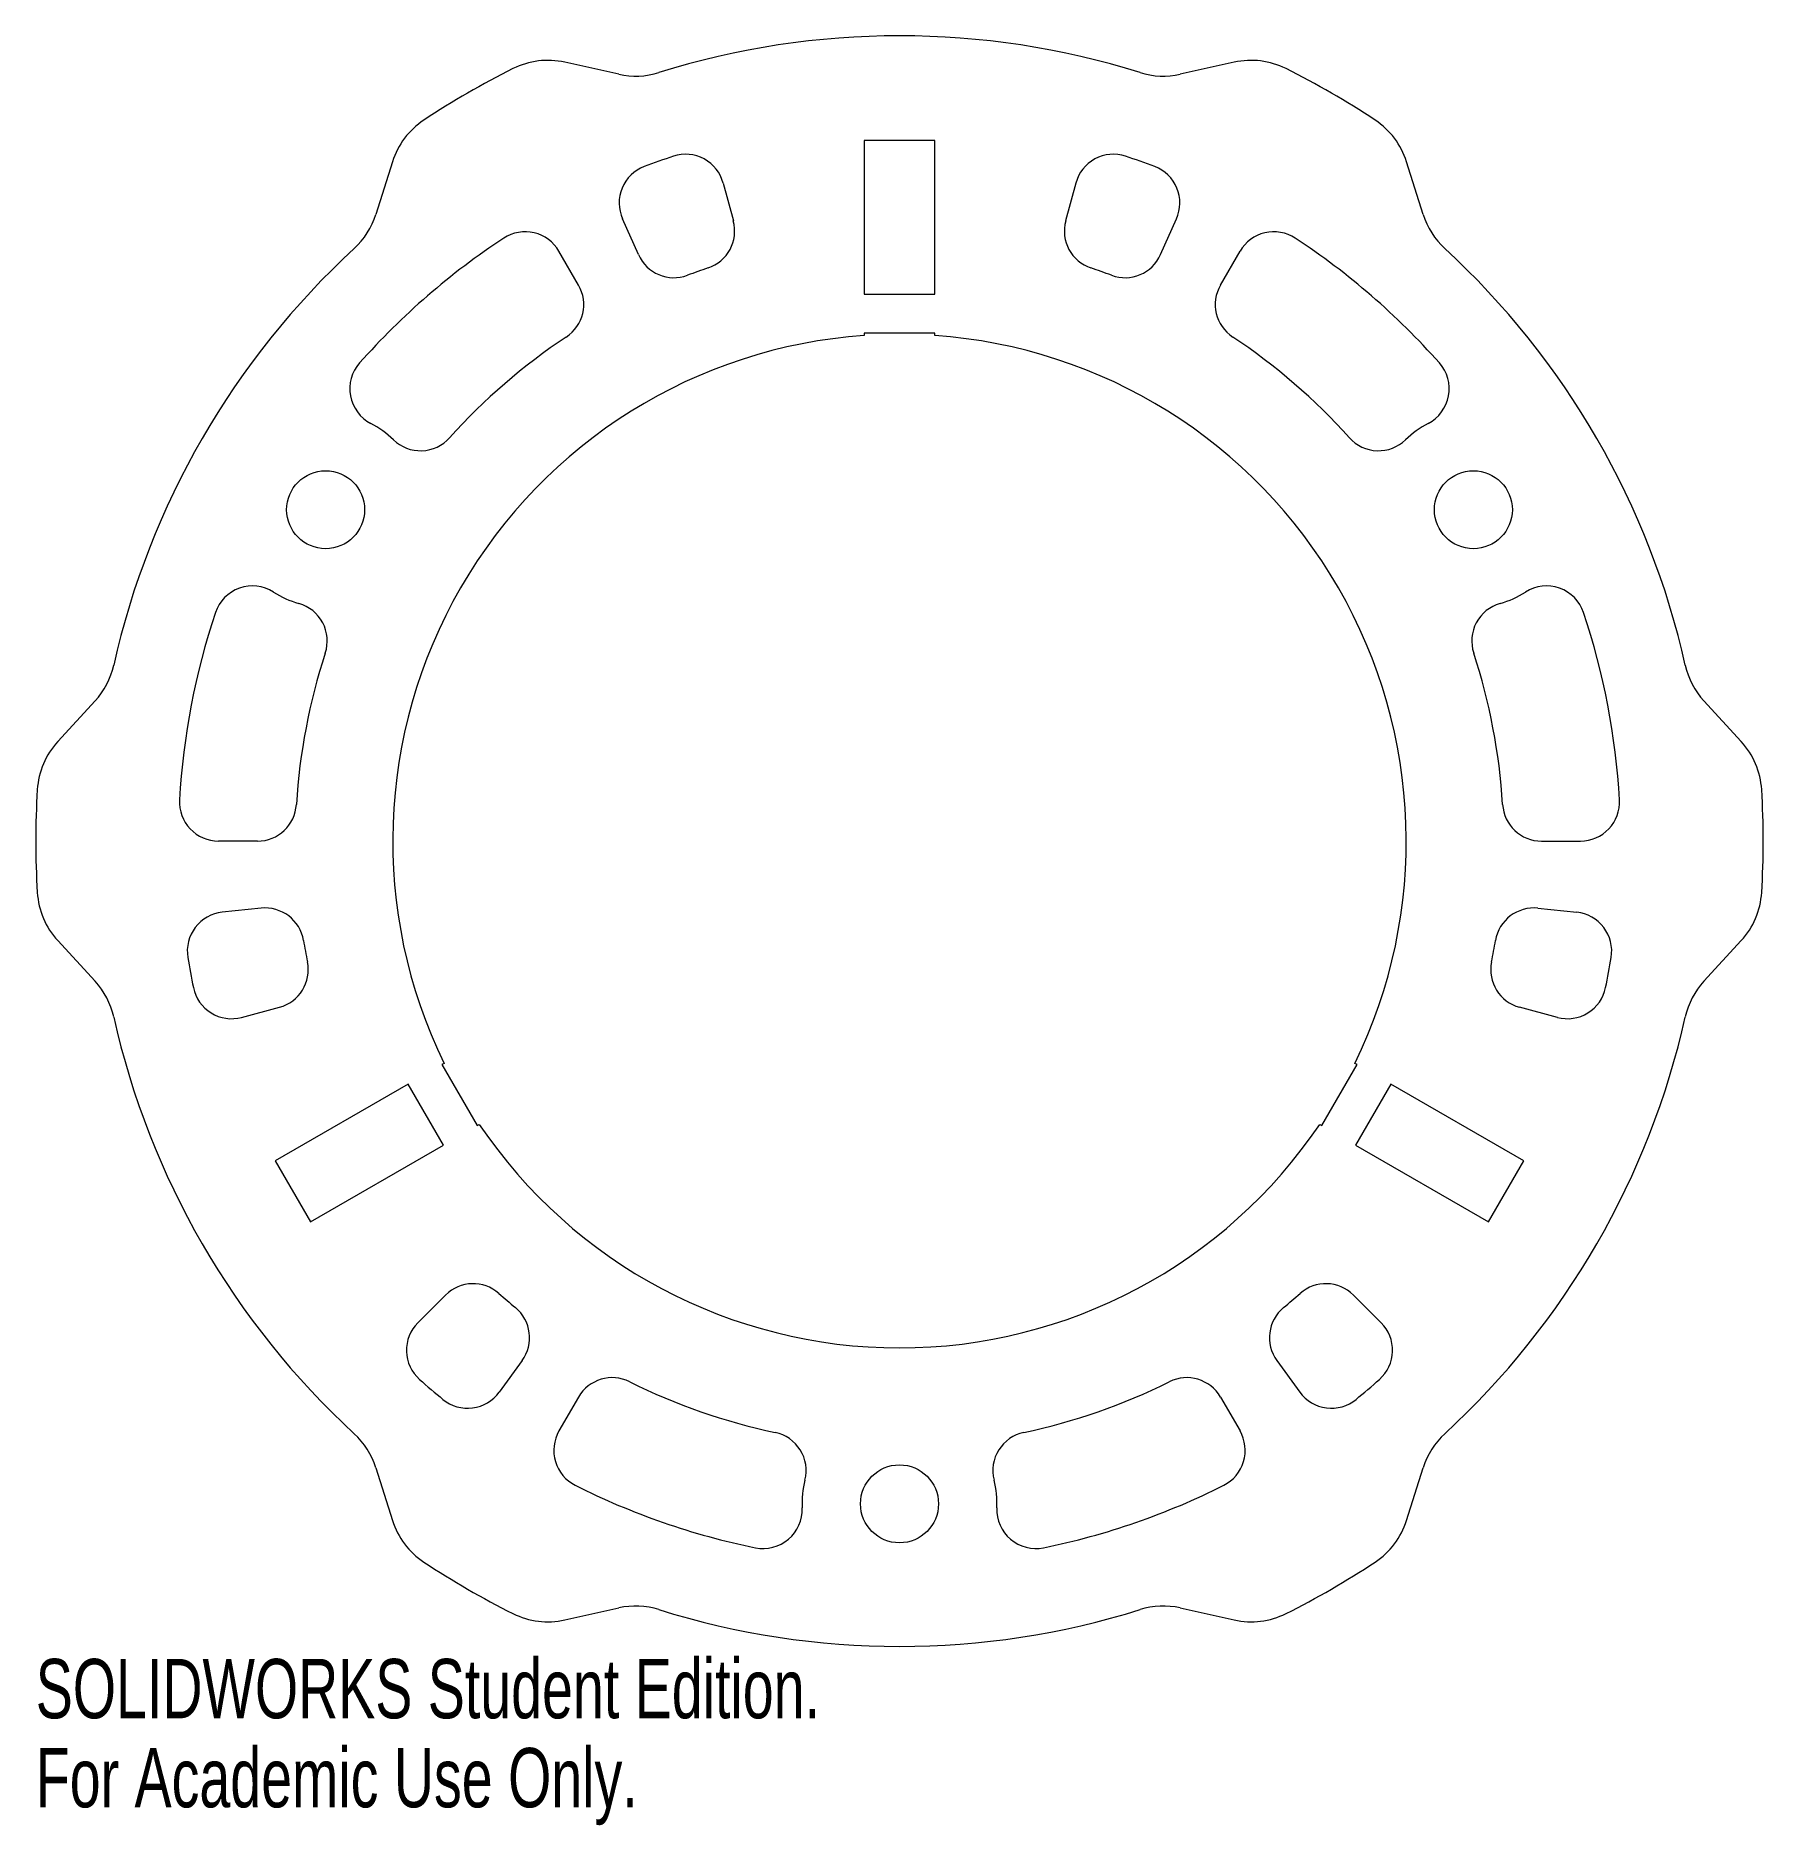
# Model space of a CAD drawing. Header units: inches. Extents: x -2.77 to 2.77, y -3.16 to 2.58.
import ezdxf

# ---------------------------------------------------------------- set-up
doc = ezdxf.new("R2010")
doc.units = ezdxf.units.IN
doc.header["$MEASUREMENT"] = 0
doc.styles.add('SLDTEXTSTYLE0', font='TXT', dxfattribs={"width": 0.7})

msp = doc.modelspace()

# ---------------------------------------------------------------- linework, layer by layer
at = {"color": 7, "linetype": 'Continuous', "lineweight": 15}
for p, q in [((-0.9005, 2.4588), (-1.0732, 2.4973)), ((1.0732, 2.4973), (0.9005, 2.4588)), ((-0.113, 2.2461), (-0.113, 1.7539)), ((0.113, 2.2461), (-0.113, 2.2461)), ((0.113, 1.7539), (0.113, 2.2461)), ((-1.6261, 2.1781), (-1.6791, 2.0093)), ((1.6791, 2.0093), (1.6261, 2.1781)), ((-0.5652, 2.1095), (-0.5328, 1.9886)), ((0.5652, 2.1095), (0.5328, 1.9886)), ((-0.8374, 1.8807), (-0.8883, 1.9951)), ((0.8374, 1.8807), (0.8883, 1.9951)), ((-1.0294, 1.7829), (-1.092, 1.8913)), ((1.0294, 1.7829), (1.092, 1.8913)), ((-0.113, 1.7539), (0.113, 1.7539)), ((-0.113, 1.6289), (-0.113, 1.6211)), ((0.113, 1.6289), (-0.113, 1.6289)), ((0.113, 1.6211), (0.113, 1.6289)), ((-2.5797, 0.4495), (-2.6993, 0.3192)), ((2.6993, 0.3192), (2.5797, 0.4495)), ((-2.0587, 0), (-2.1839, 0)), ((2.0587, 0), (2.1839, 0)), ((-2.0474, -0.2152), (-2.172, -0.2283)), ((2.0474, -0.2152), (2.172, -0.2283)), ((-2.6993, -0.3192), (-2.5797, -0.4495)), ((2.5797, -0.4495), (2.6993, -0.3192)), ((-2.1095, -0.5652), (-1.9886, -0.5328)), ((2.1095, -0.5652), (1.9886, -0.5328)), ((-1.4604, -0.7126), (-1.4672, -0.7166)), ((-1.4672, -0.7166), (-1.3542, -0.9124)), ((1.3542, -0.9124), (1.4672, -0.7166)), ((1.4672, -0.7166), (1.4604, -0.7126)), ((-1.5755, -0.7791), (-2.0017, -1.0251)), ((-1.4624, -0.9749), (-1.5755, -0.7791)), ((1.5755, -0.7791), (1.4624, -0.9749)), ((2.0017, -1.0251), (1.5755, -0.7791)), ((-1.3542, -0.9124), (-1.3474, -0.9084)), ((1.3474, -0.9084), (1.3542, -0.9124)), ((-1.8886, -1.2209), (-1.4624, -0.9749)), ((1.4624, -0.9749), (1.8886, -1.2209)), ((-2.0017, -1.0251), (-1.8886, -1.2209)), ((1.8886, -1.2209), (2.0017, -1.0251)), ((-1.5443, -1.5443), (-1.4557, -1.4557)), ((1.5443, -1.5443), (1.4557, -1.4557)), ((-1.2101, -1.6655), (-1.2837, -1.7668)), ((1.2101, -1.6655), (1.2837, -1.7668)), ((-1.0294, -1.7829), (-1.092, -1.8913)), ((1.0294, -1.7829), (1.092, -1.8913)), ((-1.6791, -2.0093), (-1.6261, -2.1781)), ((1.6261, -2.1781), (1.6791, -2.0093)), ((-1.0732, -2.4973), (-0.9005, -2.4588)), ((0.9005, -2.4588), (1.0732, -2.4973))]:
    msp.add_line(p, q, dxfattribs=at)
for centre in [(-1.8403, 1.0625), (1.8403, 1.0625), (0, -2.125)]:
    msp.add_circle(centre, 0.125, dxfattribs=at)
for centre, radius, start, end in [((0, 0), 2.5822, 72.61691, 107.38309), ((0, 0), 2.7697, 116.58415, 123.41585), ((-1.1276, 2.2533), 0.25, 77.43418, 116.58415), ((1.1276, 2.2533), 0.25, 63.41585, 102.56582), ((0, 0), 2.7697, 56.58415, 63.41585), ((-0.8461, 2.7028), 0.25, 257.43418, 287.38309), ((0.8461, 2.7028), 0.25, 252.61691, 282.56582), ((-1.3876, 2.1032), 0.25, 123.41585, 162.56582), ((1.3876, 2.1032), 0.25, 17.43418, 56.58415), ((0, 0), 2.3125, 108.27583, 110.72417), ((-0.686, 2.0772), 0.125, 15, 108.27583), ((0.686, 2.0772), 0.125, 71.72417, 165), ((0, 0), 2.3125, 69.27583, 71.72417), ((-0.7741, 2.046), 0.125, 110.72417, 204), ((0.7741, 2.046), 0.125, 336, 69.27583), ((-1.9177, 2.0842), 0.25, 312.61691, 342.56582), ((1.9177, 2.0842), 0.25, 197.43418, 227.38309), ((-1.2002, 1.8288), 0.125, 30, 123.27583), ((-0.6536, 1.9562), 0.125, 288.4746, 15), ((0.6536, 1.9562), 0.125, 165, 251.5254), ((1.2002, 1.8288), 0.125, 56.72417, 150), ((0, 0), 2.5822, 132.61691, 167.38309), ((0, 0), 2.3125, 123.27583, 138.47337), ((0, 0), 2.3125, 41.52663, 56.72417), ((0, 0), 2.5822, 12.61691, 47.38309), ((-0.7232, 1.9316), 0.125, 204, 290.5254), ((0, 0), 1.9375, 108.4746, 110.5254), ((0, 0), 1.9375, 69.4746, 71.5254), ((0.7232, 1.9316), 0.125, 249.4746, 336), ((-1.1376, 1.7204), 0.125, 303.4746, 30), ((1.1376, 1.7204), 0.125, 150, 236.5254), ((0, 0), 1.625, 93.98859, 206.01141), ((0, 0), 1.9375, 123.4746, 138.128), ((0, 0), 1.625, 333.98859, 86.01141), ((0, 0), 1.9375, 41.872, 56.5254), ((-1.6377, 1.4502), 0.125, 138.47337, 242.40809), ((1.6377, 1.4502), 0.125, 297.59191, 41.52663), ((-1.8403, 1.0625), 0.3125, 45.89513, 62.40809), ((1.8403, 1.0625), 0.3125, 117.59191, 134.10487), ((-1.5358, 1.3767), 0.125, 225.89513, 318.128), ((1.5358, 1.3767), 0.125, 221.872, 314.10487), ((-2.0748, 0.6931), 0.125, 57.59191, 161.52663), ((2.0748, 0.6931), 0.125, 18.47337, 122.40809), ((-1.8403, 1.0625), 0.3125, 237.59191, 254.10487), ((-1.9601, 0.6417), 0.125, 341.872, 74.10487), ((1.9601, 0.6417), 0.125, 105.89513, 198.128), ((1.8403, 1.0625), 0.3125, 285.89513, 302.40809), ((0, 0), 2.3125, 161.52663, 176.72417), ((0, 0), 2.3125, 3.27583, 18.47337), ((0, 0), 1.9375, 161.872, 176.5254), ((0, 0), 1.9375, 3.4746, 18.128), ((-2.7638, 0.6186), 0.25, 317.43418, 347.38309), ((2.7638, 0.6186), 0.25, 192.61691, 222.56582), ((-2.5152, 0.1501), 0.25, 137.43418, 176.58415), ((2.5152, 0.1501), 0.25, 3.41585, 42.56582), ((0, 0), 2.7697, 176.58415, 183.41585), ((-2.1839, 0.125), 0.125, 176.72417, 270), ((-2.0587, 0.125), 0.125, 270, 356.5254), ((2.0587, 0.125), 0.125, 183.4746, 270), ((2.1839, 0.125), 0.125, 270, 3.27583), ((0, 0), 2.7697, 356.58415, 3.41585), ((-2.5152, -0.1501), 0.25, 183.41585, 222.56582), ((2.5152, -0.1501), 0.25, 317.43418, 356.58415), ((-2.1589, -0.3526), 0.125, 96, 189.27583), ((-2.0344, -0.3395), 0.125, 9.4746, 96), ((2.0344, -0.3395), 0.125, 84, 170.5254), ((2.1589, -0.3526), 0.125, 350.72417, 84), ((0, 0), 1.9375, 189.4746, 191.5254), ((0, 0), 1.9375, 348.4746, 350.5254), ((0, 0), 2.3125, 189.27583, 191.72417), ((-2.0209, -0.4121), 0.125, 285, 11.5254), ((2.0209, -0.4121), 0.125, 168.4746, 255), ((0, 0), 2.3125, 348.27583, 350.72417), ((-2.7638, -0.6186), 0.25, 12.61691, 42.56582), ((2.7638, -0.6186), 0.25, 137.43418, 167.38309), ((-2.1419, -0.4445), 0.125, 191.72417, 285), ((2.1419, -0.4445), 0.125, 255, 348.27583), ((0, 0), 2.5822, 192.61691, 227.38309), ((0, 0), 2.5822, 312.61691, 347.38309), ((0, 0), 1.625, 213.98859, 326.01141), ((-1.3673, -1.5441), 0.125, 48.4746, 135), ((1.3673, -1.5441), 0.125, 45, 131.5254), ((0, 0), 1.9375, 228.4746, 230.5254), ((0, 0), 1.9375, 309.4746, 311.5254), ((-1.4559, -1.6327), 0.125, 135, 228.27583), ((-1.3112, -1.5921), 0.125, 324, 50.5254), ((1.3112, -1.5921), 0.125, 129.4746, 216), ((1.4559, -1.6327), 0.125, 311.72417, 45), ((-0.9211, -1.8454), 0.125, 63.4746, 150), ((0.9211, -1.8454), 0.125, 30, 116.5254), ((0, 0), 2.3125, 228.27583, 230.72417), ((-1.3848, -1.6934), 0.125, 230.72417, 324), ((0, 0), 1.9375, 243.4746, 258.128), ((0, 0), 1.9375, 281.872, 296.5254), ((1.3848, -1.6934), 0.125, 216, 309.27583), ((0, 0), 2.3125, 309.27583, 311.72417), ((-0.9837, -1.9538), 0.125, 150, 243.27583), ((0.9837, -1.9538), 0.125, 296.72417, 30), ((-1.9177, -2.0842), 0.25, 17.43418, 47.38309), ((-0.4243, -2.0184), 0.125, 345.89513, 78.128), ((0.4243, -2.0184), 0.125, 101.872, 194.10487), ((1.9177, -2.0842), 0.25, 132.61691, 162.56582), ((0, 0), 2.3125, 243.27583, 258.47337), ((0, -2.125), 0.3125, 165.89513, 182.40809), ((0, -2.125), 0.3125, 357.59191, 14.10487), ((0, 0), 2.3125, 281.52663, 296.72417), ((-1.3876, -2.1032), 0.25, 197.43418, 236.58415), ((-0.4371, -2.1434), 0.125, 258.47337, 2.40809), ((0.4371, -2.1434), 0.125, 177.59191, 281.52663), ((1.3876, -2.1032), 0.25, 303.41585, 342.56582), ((0, 0), 2.7697, 236.58415, 243.41585), ((0, 0), 2.7697, 296.58415, 303.41585), ((-0.8461, -2.7028), 0.25, 72.61691, 102.56582), ((0, 0), 2.5822, 252.61691, 287.38309), ((0.8461, -2.7028), 0.25, 77.43418, 107.38309), ((-1.1276, -2.2533), 0.25, 243.41585, 282.56582), ((1.1276, -2.2533), 0.25, 257.43418, 296.58415)]:
    msp.add_arc(centre, radius, start, end, dxfattribs=at)

# ---------------------------------------------------------------- texts
at = {"color": 7, "linetype": 'Continuous', "char_height": 0.1903, "attachment_point": 1, "style": 'SLDTEXTSTYLE0'}
for s, insert in [('SOLIDWORKS Student Edition.', (-2.7697, -2.6223)), ('For Academic Use Only.', (-2.7697, -2.9078))]:
    msp.add_mtext(s, dxfattribs=dict(at, insert=insert))

doc.saveas('drawing.dxf')
